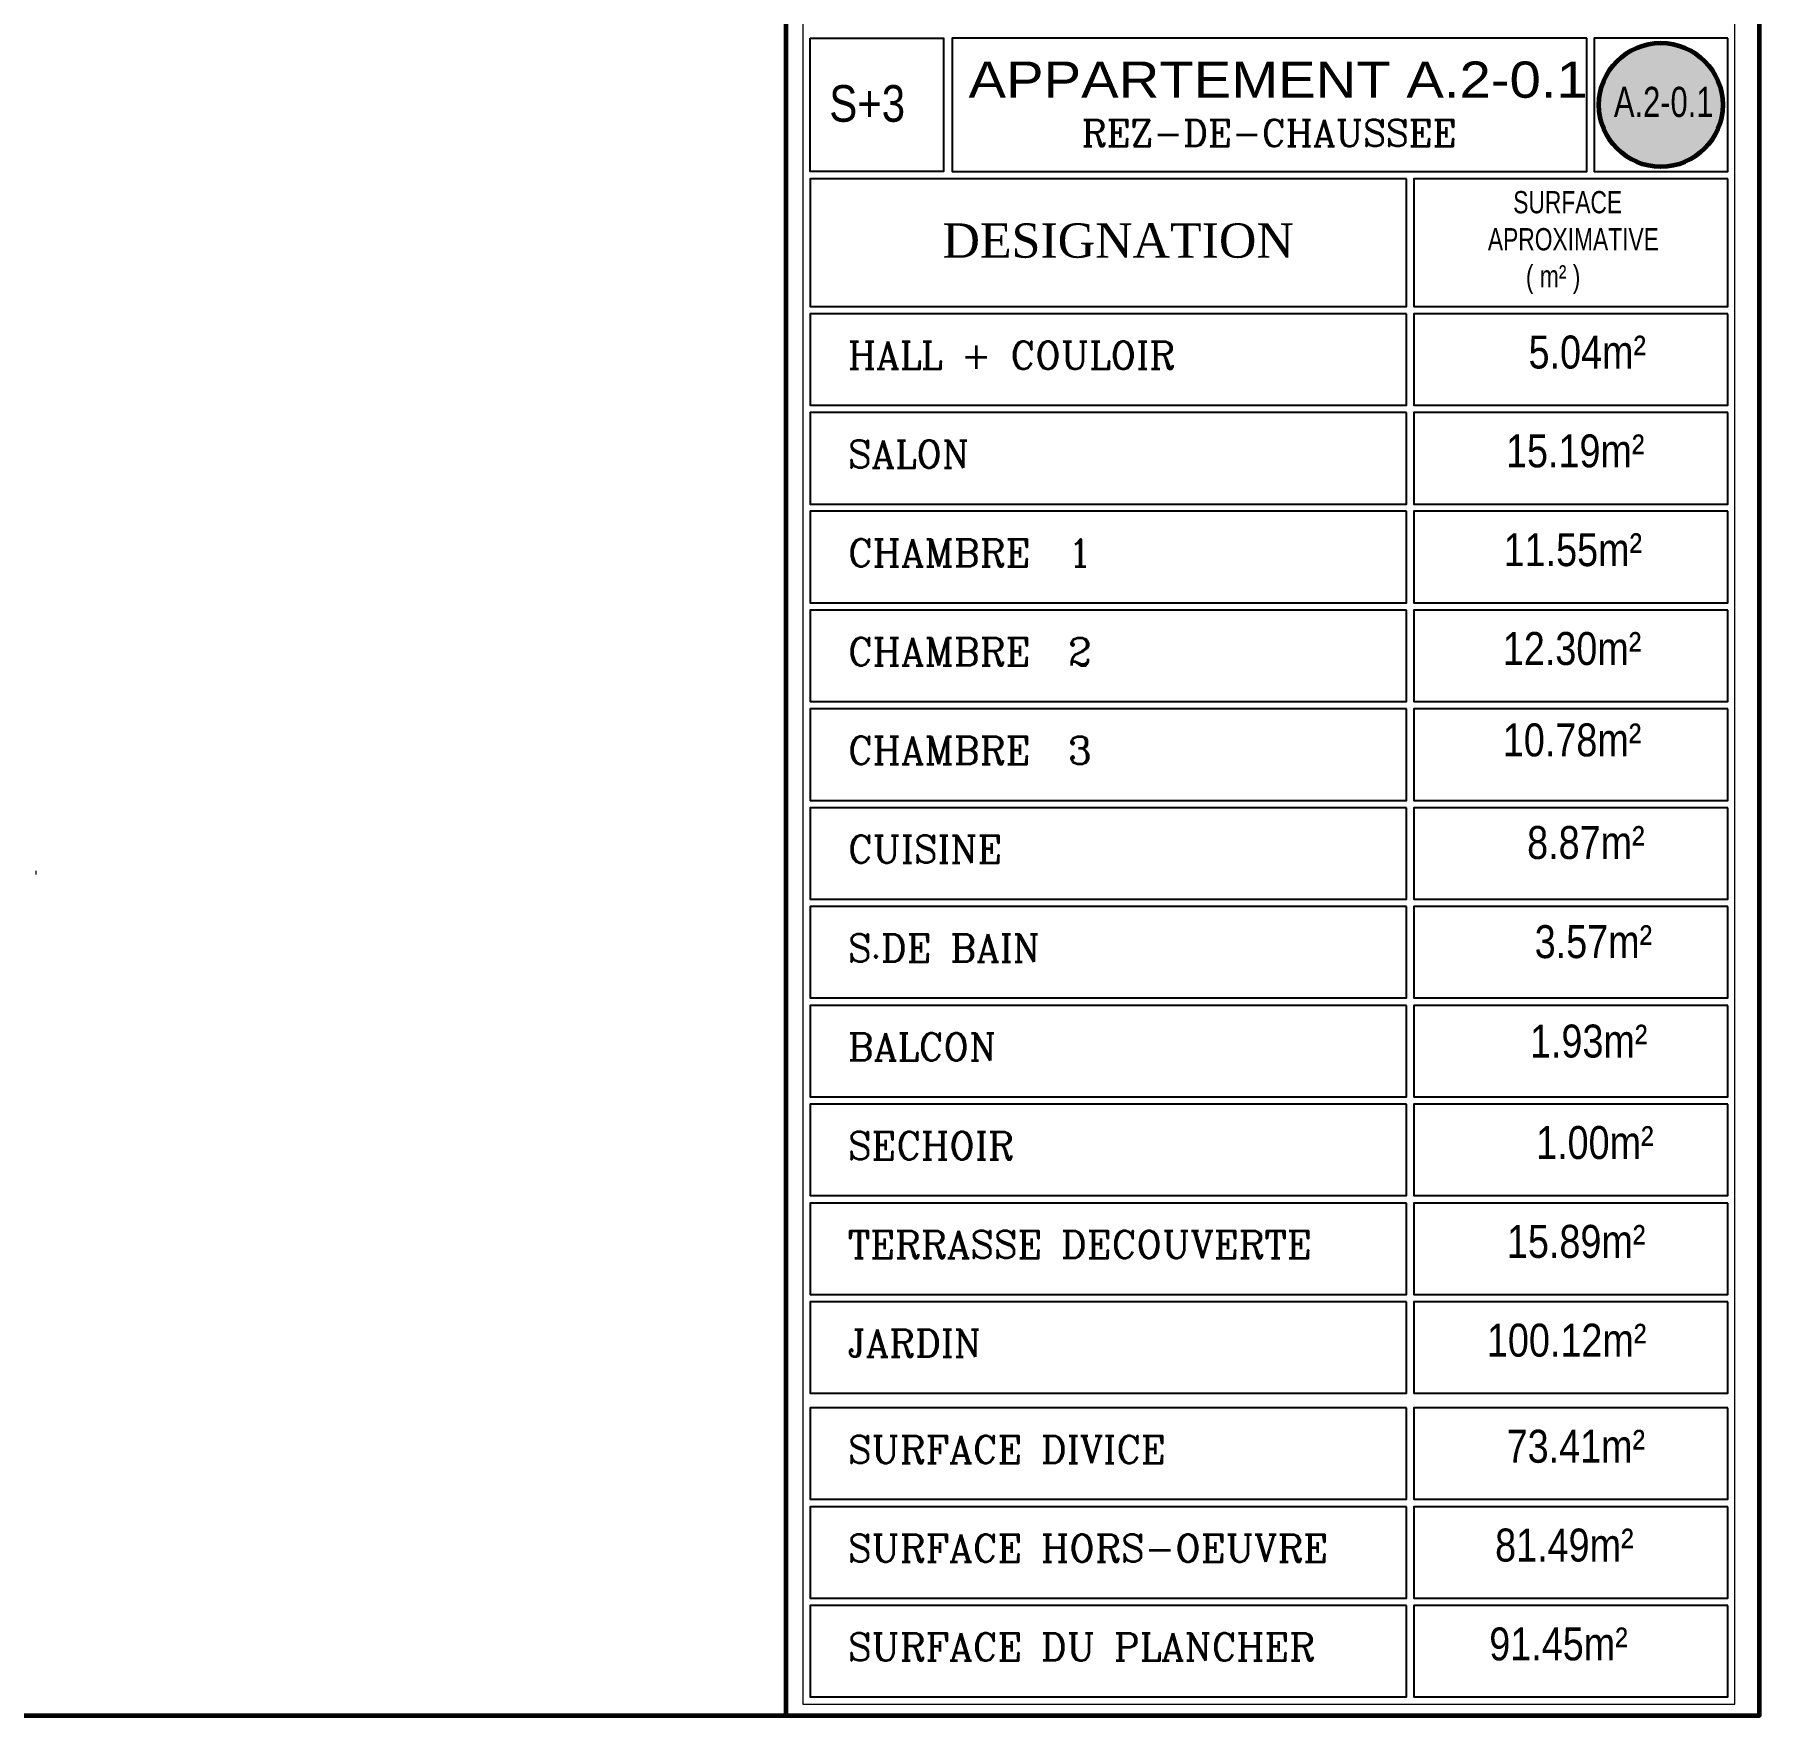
# Model space of a CAD drawing. Header units: millimetres. Extents: x 906 to 2482, y -1290 to -637.
# Drawn here: x 2047.08 to 2058.02, y -1289.76 to -1279.1 of the extents above; entities that cross this region are included whole.
import ezdxf
from ezdxf.enums import TextEntityAlignment as Align

# ---------------------------------------------------------------- set-up
doc = ezdxf.new("R2010")
doc.units = ezdxf.units.MM
for name, color, linetype, lineweight in [('APPUITS', 7, 'Continuous', 18), ('MUR 0.25', 7, 'Continuous', 25), ('mur-fort', 7, 'Continuous', 60), ('TEXTE', 7, 'Continuous', 20)]:
    doc.layers.add(name, color=color, linetype=linetype, lineweight=lineweight)
doc.layers.add('teinte 5', color=7, linetype='Continuous', true_color=0x3d3d00)
doc.styles.add('ARIAL', font='arial.ttf')
doc.styles.add('RR', font='COMPLEX')
doc.styles.add('STYLE17', font='swisscl.ttf')
doc.styles.add('STYLE4', font='swisscl.ttf')

msp = doc.modelspace()

# ---------------------------------------------------------------- hatches: boundary and pattern name
at = {"layer": 'teinte 5'}
h = msp.add_hatch(color=256, dxfattribs=at)
h.dxf.hatch_style = 1
edge = h.paths.add_edge_path()
edge.add_arc((2057.397, -1279.542), 0.393, 0, 360)

# ---------------------------------------------------------------- linework, layer by layer
at = {"layer": 'APPUITS'}
msp.add_lwpolyline([(2047.093, -1284.426), (2047.093, -1284.403)], dxfattribs=at)
at = {"layer": 'MUR 0.25', "color": 7}
for points in [[(2052.002, -1279.119), (2052.848, -1279.119), (2052.848, -1279.965), (2052.002, -1279.965)], [(2056.927, -1279.119), (2052.902, -1279.119), (2052.902, -1279.965), (2056.927, -1279.965)], [(2057.821, -1279.119), (2056.974, -1279.119), (2056.974, -1279.965), (2057.821, -1279.965)], [(2055.783, -1280.012), (2052.002, -1280.012), (2052.002, -1280.821), (2055.783, -1280.821)], [(2057.821, -1280.012), (2055.83, -1280.012), (2055.83, -1280.821), (2057.821, -1280.821)], [(2055.783, -1280.867), (2052.002, -1280.867), (2052.002, -1281.448), (2055.783, -1281.448)], [(2057.821, -1280.867), (2055.83, -1280.867), (2055.83, -1281.448), (2057.821, -1281.448)], [(2055.783, -1281.494), (2052.002, -1281.494), (2052.002, -1282.075), (2055.783, -1282.075)], [(2057.821, -1281.494), (2055.83, -1281.494), (2055.83, -1282.075), (2057.821, -1282.075)], [(2055.783, -1282.121), (2052.002, -1282.121), (2052.002, -1282.701), (2055.783, -1282.701)], [(2057.821, -1282.121), (2055.83, -1282.121), (2055.83, -1282.701), (2057.821, -1282.701)], [(2055.783, -1282.748), (2052.002, -1282.748), (2052.002, -1283.328), (2055.783, -1283.328)], [(2057.821, -1282.748), (2055.83, -1282.748), (2055.83, -1283.328), (2057.821, -1283.328)], [(2055.783, -1283.375), (2052.002, -1283.375), (2052.002, -1283.955), (2055.783, -1283.955)], [(2057.821, -1283.375), (2055.83, -1283.375), (2055.83, -1283.955), (2057.821, -1283.955)], [(2055.783, -1284.002), (2052.002, -1284.002), (2052.002, -1284.582), (2055.783, -1284.582)], [(2057.821, -1284.002), (2055.83, -1284.002), (2055.83, -1284.582), (2057.821, -1284.582)], [(2055.783, -1284.629), (2052.002, -1284.629), (2052.002, -1285.209), (2055.783, -1285.209)], [(2057.821, -1284.629), (2055.83, -1284.629), (2055.83, -1285.209), (2057.821, -1285.209)], [(2055.783, -1285.256), (2052.002, -1285.256), (2052.002, -1285.836), (2055.783, -1285.836)], [(2057.821, -1285.256), (2055.83, -1285.256), (2055.83, -1285.836), (2057.821, -1285.836)], [(2055.783, -1285.883), (2052.002, -1285.883), (2052.002, -1286.463), (2055.783, -1286.463)], [(2057.821, -1285.883), (2055.83, -1285.883), (2055.83, -1286.463), (2057.821, -1286.463)], [(2055.783, -1286.51), (2052.002, -1286.51), (2052.002, -1287.09), (2055.783, -1287.09)], [(2057.821, -1286.51), (2055.83, -1286.51), (2055.83, -1287.09), (2057.821, -1287.09)], [(2055.783, -1287.137), (2052.002, -1287.137), (2052.002, -1287.717), (2055.783, -1287.717)], [(2057.821, -1287.137), (2055.83, -1287.137), (2055.83, -1287.717), (2057.821, -1287.717)], [(2055.783, -1287.81), (2052.002, -1287.81), (2052.002, -1288.39), (2055.783, -1288.39)], [(2057.821, -1287.81), (2055.83, -1287.81), (2055.83, -1288.39), (2057.821, -1288.39)], [(2055.783, -1288.437), (2052.002, -1288.437), (2052.002, -1289.017), (2055.783, -1289.017)], [(2057.821, -1288.437), (2055.83, -1288.437), (2055.83, -1289.017), (2057.821, -1289.017)], [(2055.783, -1289.064), (2052.002, -1289.064), (2052.002, -1289.644), (2055.783, -1289.644)], [(2057.821, -1289.064), (2055.83, -1289.064), (2055.83, -1289.644), (2057.821, -1289.644)]]:
    msp.add_lwpolyline(points, close=True, dxfattribs=at)
at = {"layer": 'mur-fort'}
msp.add_lwpolyline([(2027.836, -1268.864), (2027.836, -1289.762), (2058.023, -1289.762), (2058.023, -1268.864)], close=True, dxfattribs=at)
msp.add_lwpolyline([(2051.85, -1268.864), (2027.836, -1268.864), (2027.836, -1289.762), (2051.85, -1289.762), (2051.85, -1273.07)], dxfattribs=at)
at = {"layer": 'mur-fort', "lineweight": 15}
msp.add_lwpolyline([(2057.867, -1273.194), (2051.955, -1273.194), (2051.955, -1289.691), (2057.867, -1289.691)], close=True, dxfattribs=at)
at = {"layer": 'mur-fort'}
msp.add_circle((2057.397, -1279.542), 0.393, dxfattribs=at)

# ---------------------------------------------------------------- texts
at = {"layer": 'TEXTE', "color": 7, "linetype": 'Continuous', "style": 'ARIAL', "width": 1.111111}
msp.add_text('APPARTEMENT A.2-0.1', height=0.23, dxfattribs=at).set_placement((2053.006, -1279.497))
at = {"layer": 'TEXTE', "color": 7, "style": 'STYLE4'}
msp.add_text('A.2-0.1', height=0.1911, dxfattribs=at).set_placement((2057.415, -1279.676), align=Align.BOTTOM_CENTER)
at = {"layer": 'TEXTE', "color": 7, "style": 'RR'}
for s, height, p in [('REZ-DE-CHAUSSEE', 0.16864, (2053.723, -1279.805)), ('HALL + COULOIR', 0.17415, (2052.241, -1281.218)), ('SALON', 0.1742, (2052.241, -1281.845)), ('CHAMBRE  1', 0.1742, (2052.241, -1282.472)), ('CHAMBRE  2', 0.1742, (2052.241, -1283.099)), ('CHAMBRE  3', 0.1742, (2052.241, -1283.725)), ('CUISINE', 0.1742, (2052.241, -1284.352)), ('S.DE BAIN ', 0.1742, (2052.241, -1284.979)), ('BALCON', 0.1742, (2052.241, -1285.606)), ('SECHOIR', 0.1742, (2052.241, -1286.233)), ('TERRASSE DECOUVERTE', 0.17415, (2052.241, -1286.86)), ('JARDIN', 0.1742, (2052.241, -1287.487)), ('SURFACE DIVICE', 0.17415, (2052.241, -1288.161)), ('SURFACE HORS-OEUVRE', 0.17415, (2052.241, -1288.787)), ('SURFACE DU PLANCHER', 0.17415, (2052.241, -1289.414))]:
    msp.add_text(s, height=height, dxfattribs=at).set_placement(p)
at = {"layer": 'TEXTE', "color": 7, "attachment_point": 1}
for s, insert, char_height, width in [('{\\fUnivers Condensed|b0|i0|c0|p34;S+3}', (2052.123, -1279.417), 0.2322, 7.71334), ('{\\fTimes New Roman Special G1|b0|i0|c2|p18;DESIGNATION}', (2052.841, -1280.294), 0.21769, 0.93427), ('{\\fUnivers Condensed|b0|i0|c0|p34;5.04m²}', (2056.558, -1281.006), 0.20898, 1.53766), ('{\\fUnivers Condensed|b0|i0|c0|p34;15.19m²}', (2056.415, -1281.633), 0.20898, 1.53766), ('{\\fUnivers Condensed|b0|i0|c0|p34;11.55m²}', (2056.4, -1282.26), 0.20898, 1.53766), ('{\\fUnivers Condensed|b0|i0|c0|p34;12.30m²}', (2056.395, -1282.887), 0.20898, 1.53766), ('{\\fUnivers Condensed|b0|i0|c0|p34;10.78m²}', (2056.395, -1283.467), 0.20898, 1.53766), ('{\\fUnivers Condensed|b0|i0|c0|p34;8.87m²}', (2056.549, -1284.118), 0.20898, 1.53766), ('{\\fUnivers Condensed|b0|i0|c0|p34;3.57m²}', (2056.597, -1284.747), 0.20898, 1.53766), ('{\\fUnivers Condensed|b0|i0|c0|p34;1.93m²}', (2056.567, -1285.378), 0.20898, 1.53766), ('{\\fUnivers Condensed|b0|i0|c0|p34;1.00m²}', (2056.606, -1286.022), 0.20898, 1.53766), ('{\\fUnivers Condensed|b0|i0|c0|p34;15.89m²}', (2056.421, -1286.649), 0.20898, 1.53766), ('{\\fUnivers Condensed|b0|i0|c0|p34;100.12m²}', (2056.294, -1287.276), 0.20898, 1.53766), ('{\\fUnivers Condensed|b0|i0|c0|p34;73.41m²}', (2056.419, -1287.949), 0.20898, 1.53766), ('{\\fUnivers Condensed|b0|i0|c0|p34;81.49m²}', (2056.346, -1288.576), 0.20898, 1.53766), ('{\\fUnivers Condensed|b0|i0|c0|p34;91.45m²}', (2056.309, -1289.203), 0.20898, 1.53766)]:
    msp.add_mtext(s, dxfattribs=dict(at, insert=insert, char_height=char_height, width=width))
at = {"layer": 'TEXTE', "color": 7, "ltscale": 0.35, "insert": (2056.3, -1280.089), "char_height": 0.14106, "attachment_point": 1, "style": 'STYLE17'}
msp.add_mtext_dynamic_manual_height_columns('    SURFACE\\PAPROXIMATIVE\\P      ( m² )', width=2.11409, gutter_width=0.25, heights=[0], dxfattribs=at)

doc.saveas('drawing.dxf')
